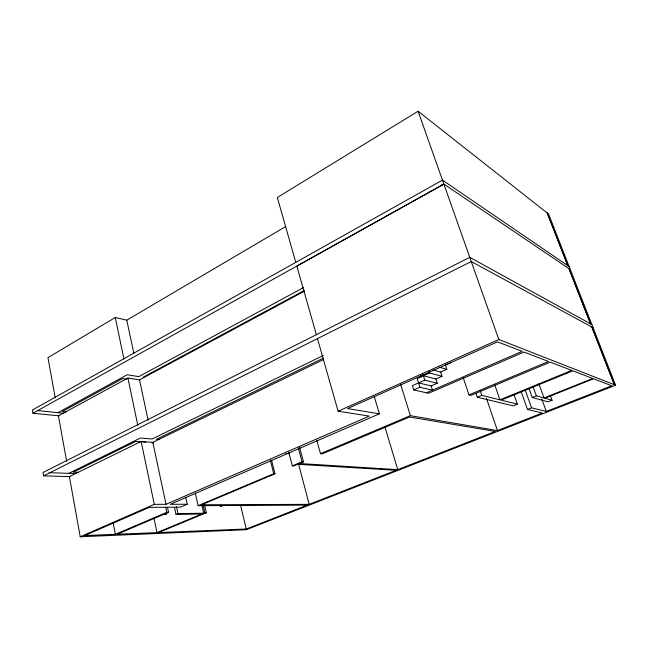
<?xml version="1.0" encoding="UTF-8"?>
<svg xmlns="http://www.w3.org/2000/svg" width="648" height="648" viewBox="0 0 648 648"><rect width="100%" height="100%" fill="white"/><g stroke="black" fill="none" stroke-linecap="round" stroke-linejoin="round"><path stroke-width="0.97" d="M323.514 359.559L152.823 442.357L141.151 441.442L69.393 476.612L80.222 536.763L246.353 529.716L615.6 385.22L548.613 214.107L418.098 111.237L277.32 197.486L295.772 262.351M285.728 226.533L126.789 320.169L115.271 317.512L47.968 357.656L55.218 397.929M569.211 266.62L442.463 180.112L32.4 410.014L32.951 413.238L443.864 184.064L570.386 269.617L569.057 268.79L590.611 323.911L569.057 268.79M443.88 184.121L296.849 266.117L316.354 334.684M57.875 412.671L127.219 374.747L138.818 376.618L303.45 287.623M304.463 291.179L139.514 379.882L127.915 378.051L58.442 415.846L66.655 461.441M143.006 377.298L304.22 290.515M591.908 324.583L469.776 257.329L43.068 472.465L43.643 475.843L471.266 261.541L593.131 327.718M68.801 473.34L140.438 438.024L152.11 438.988L323.36 355.428M323.255 358.19L156.322 439.336L159.303 439.579M567.867 265.745L547.285 213.022L567.867 265.745L569.179 266.644M317.471 338.612L338.118 411.205L498.839 339.503L614.458 384.742L591.883 327.038L614.409 384.758L615.6 385.22M451.632 362.337L445.419 365.099L446.82 369.336L440.64 372.074L433.01 369.976M440.64 372.074L442.033 376.31L429.64 373.013L417.174 378.554L419.936 387.237L432.516 390.161L431.147 385.916L418.551 382.887M423.387 375.791L435.885 379.007L437.262 383.252L424.78 380.141L412.379 385.617L413.74 389.95L428.587 393.271L523.989 352.05L548.491 361.463L468.982 394.891L463.255 377.792M435.885 379.007L442.033 376.31M413.74 389.95L419.936 387.237M80.222 536.763L154.289 504.346L166.026 504.306L369.287 416.113L338.118 411.205M431.147 385.916L437.262 383.252M426.433 392.793L522.158 351.346L497.462 341.852L347.555 408.572L379.42 413.829L374.204 396.414M379.42 413.829L170.262 504.298L187.256 504.241L185.725 497.332M187.256 504.241L180.492 507.133L149.315 507.352L84.807 535.548L115.368 534.308L166.755 512.333L168.537 512.309L167.492 507.425M168.537 512.309L164.754 513.929L166.803 513.896L162.907 514.715L117.207 534.236L156.986 532.624L201.795 514.002L176.021 514.439L174.523 507.514M176.021 514.439L177.973 513.613L203.715 513.208L206.331 512.714L204.574 504.938M316.783 440.114L320.501 453.681L410.387 415.668L497.453 430.588L542.319 413.003L527.496 409.455L521.065 391.351M195.259 492.917L198.126 505.683L273.74 473.72L274.995 473.777L271.52 460.153M288.765 452.288L292.321 465.855L302.025 461.749L303.466 461.846L299.587 447.266M274.995 473.777L201.593 504.776L309.201 504.346L396.098 470.302L297.691 464.284L293.779 465.936L292.321 465.855M303.466 461.846L299.538 463.506L397.751 469.646L495.266 431.438L409.552 417.004L322.339 453.827L320.501 453.681M476.029 393.449L477.309 397.232L481.796 395.361L499.932 399.84L571.763 370.413L550.209 362.127L470.983 395.369L468.982 394.891M206.331 512.714L158.517 532.559L246.272 529.003L307.241 505.116L223.455 505.553L220.231 506.282L221.972 505.562L198.126 505.683M529.173 388.938L532.243 397.499L536.382 395.831L544.037 397.977L592.758 378.481L572.832 370.818L501.171 400.14L517.371 404.141L514.05 394.713M517.371 404.141L513.167 405.834L477.309 397.232M527.496 409.455L531.579 407.835L546.288 411.448L611.777 385.787L593.503 378.764L544.871 398.212L552.08 400.245L550.355 395.515M552.08 400.245L548.087 401.833L532.243 397.499M43.643 475.843L69.895 476.628M49.127 472.675L76.375 473.599M78.335 472.343L73.289 472.165L135.691 441.458L140.689 441.847M285.873 453.406L288.895 453.64M142.69 442.001L145.695 442.236M151.697 442.697L153.698 442.851M32.951 413.238L59.049 415.862M37.414 410.532L63.909 413.294M66.274 411.966L62.265 411.537L122.683 378.562L126.66 379.185M439.255 367.189L446.82 369.336M538.869 383.738L544.037 397.977M541.809 399.087L546.288 411.448M532.948 386.305L536.382 395.831M525.212 389.991L531.579 407.835M418.098 111.237L498.839 339.503M441.823 184.17L442.373 185.741M494.667 384.612L499.932 399.84M486.462 398.39L497.453 430.588M480.184 390.631L481.796 395.361M429.081 371.272L429.64 373.013M422.828 374.058L424.78 380.141M420.795 375.143L421.403 377.063M400.61 384.215L410.387 415.668M384.872 426.74L397.751 469.646M298.396 448.116L302.025 461.749M298.485 463.83L309.201 504.346M270.265 460.072L273.74 473.72M240.465 504.76L246.272 529.003M203.091 504.946L204.849 512.738M201.957 505.424L203.715 513.208M176.491 506.793L177.973 513.613M126.789 320.169L133.844 353.257M139.514 379.882L148.117 420.269M152.823 442.357L166.026 504.306M165.71 507.441L166.755 512.333M115.271 317.512L123.922 358.952M127.915 378.051L137.765 425.242M141.151 441.442L154.289 504.346M153.932 517.914L156.986 532.624M113.1 522.531L115.368 534.308"/></g></svg>
